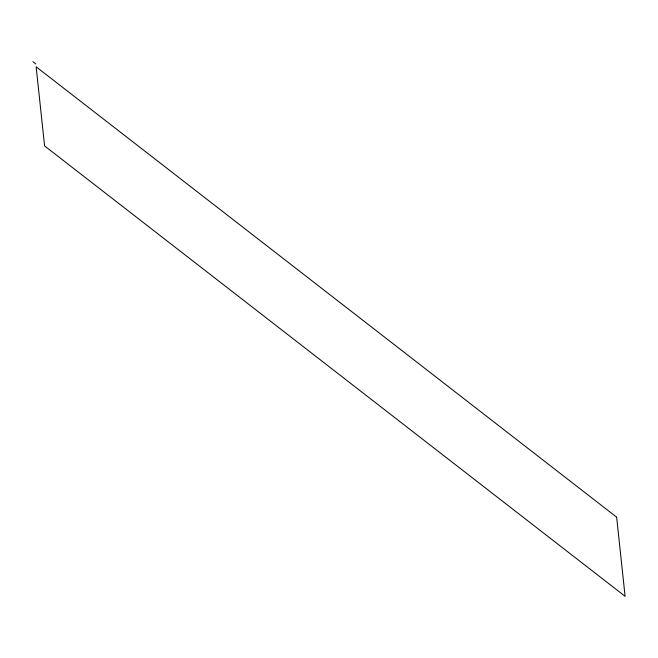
<?xml version="1.0" encoding="UTF-8"?>
<svg xmlns="http://www.w3.org/2000/svg" width="658" height="658" viewBox="0 0 658 658"><rect width="100%" height="100%" fill="white"/><g stroke="black" fill="none" stroke-linecap="round" stroke-linejoin="round"><path stroke-width="0.99" d="M32.9 61.688L35.828 63.958M616.645 517.172L36.132 66.787L44.596 145.928L625.1 596.312L616.645 517.172"/></g></svg>
